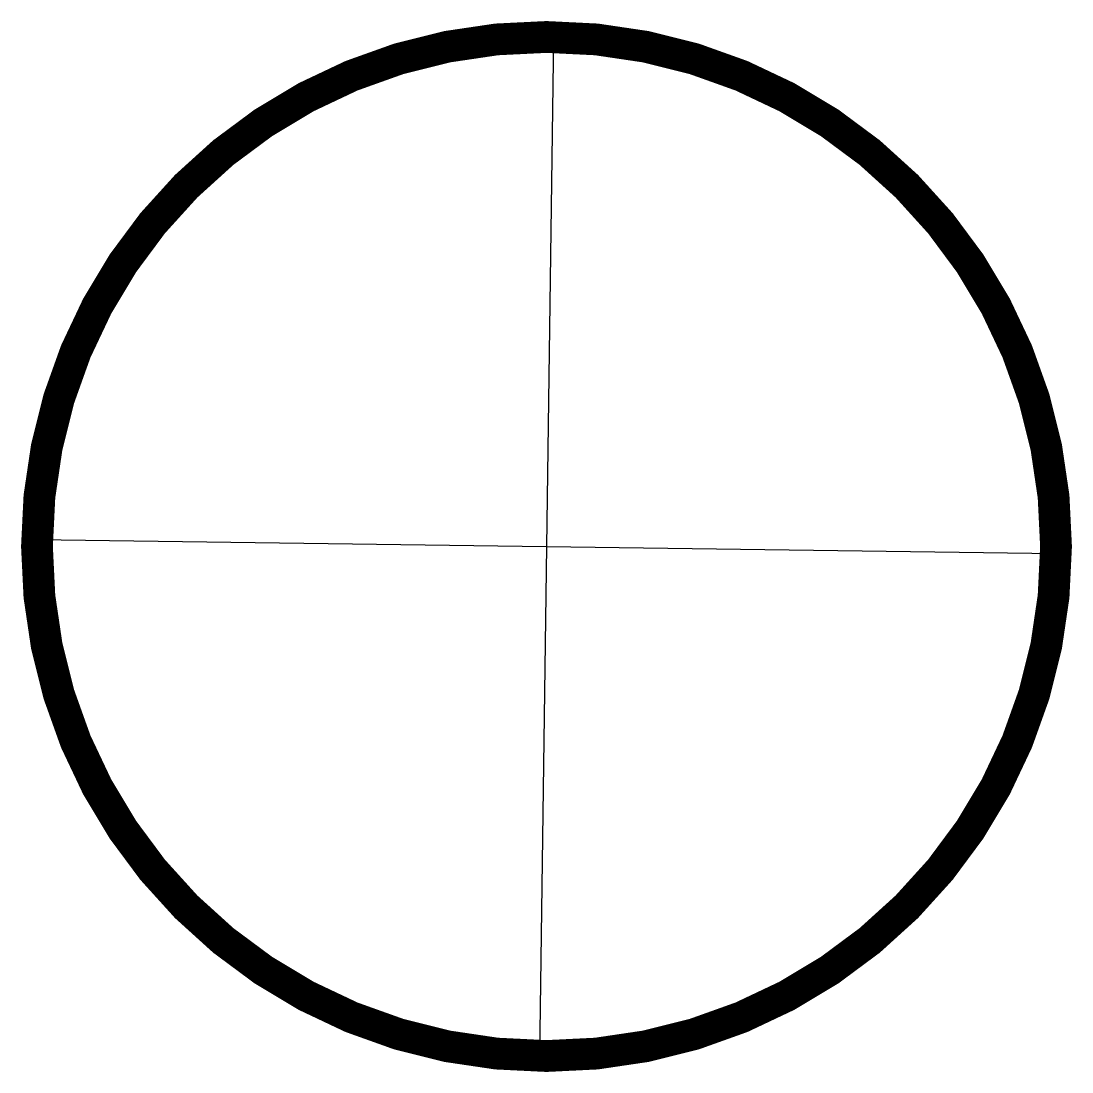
# Model space of a CAD drawing. Extents: x -0.66 to 0.66, y -0.66 to 0.66.
import ezdxf

# ---------------------------------------------------------------- set-up
doc = ezdxf.new("R2010")
doc.units = 0
doc.header["$MEASUREMENT"] = 0

msp = doc.modelspace()

# ---------------------------------------------------------------- linework, layer by layer
at = {"const_width": 0.04}
msp.add_lwpolyline([(-0.6406, 0, 1), (0.6406, 0, 1)], format="xyb", close=True, dxfattribs=at)
for points in [[(0.0087, 0.6406), (-0.0087, -0.6406)], [(-0.6406, 0.0087), (0.6406, -0.0087)]]:
    msp.add_lwpolyline(points)

doc.saveas('drawing.dxf')
